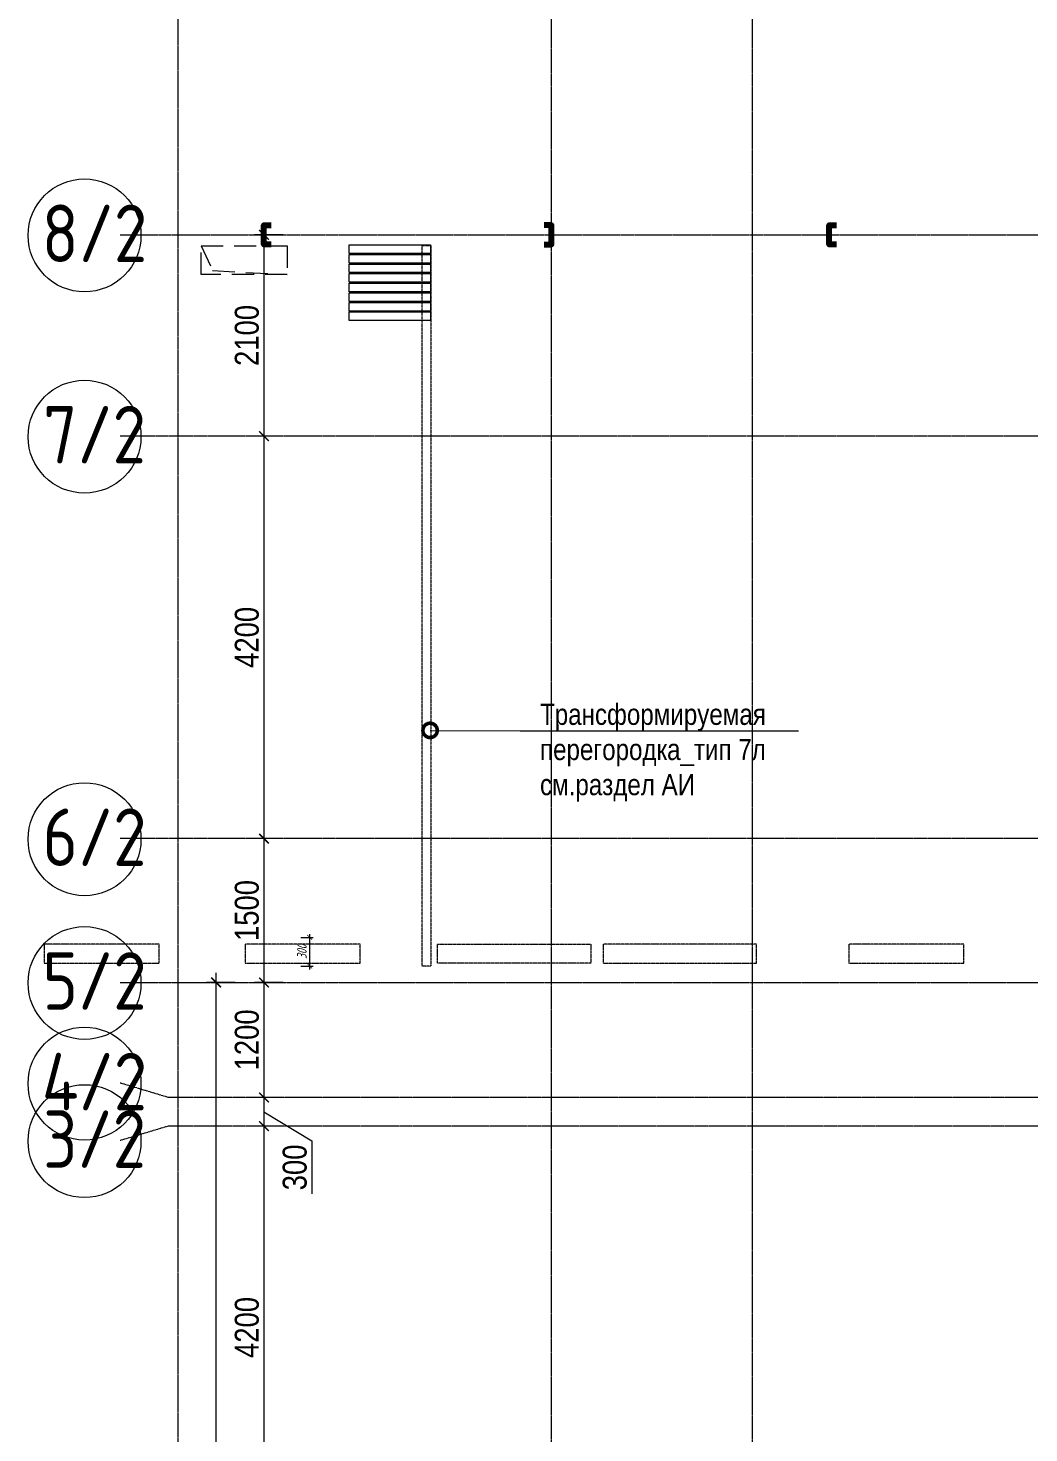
# Model space of a CAD drawing. Header units: millimetres. Extents: x -231292 to 573618, y -153144 to 564035.
# Drawn here: x -189737 to -179291, y 163995 to 178652 of the extents above; entities that cross this region are included whole.
import ezdxf
from ezdxf import colors
from ezdxf.entities.mleader import LeaderData, LeaderLine
from ezdxf.enums import TextEntityAlignment as Align
from ezdxf.math import Vec2, Vec3

# ---------------------------------------------------------------- set-up
doc = ezdxf.new("R2010")
doc.units = ezdxf.units.MM
for name, pattern in [('ADSK_Невидимые', [5, 3, -2]), ('CENTER2', [28.575, 19.05, -3.175, 3.175, -3.175]), ('HIDDEN', [9.525, 6.35, -3.175]), ('HIDDEN2', [4.7625, 3.175, -1.5875])]:
    doc.linetypes.add(name, pattern=pattern)
doc.layers.get('0').update_dxf_attribs({"color": 250})
doc.layers.get('Defpoints').update_dxf_attribs({"color": 250})
doc.layers.add('АР_Делит', color=250, linetype='Continuous', lineweight=0, plot=False)
for name, color, linetype, lineweight in [('АР_Отопительные приборы', 250, 'HIDDEN2', 0), ('КМ_Фахверки', 250, 'Continuous', 80), ('ОВ_Классы', 250, 'Continuous', 0), ('РД_Оси_100', 250, 'Continuous', 0), ('РД_Оси_размер', 250, 'Continuous', 0), ('ТХ_Оборудование', 250, 'Continuous', 9)]:
    doc.layers.add(name, color=color, linetype=linetype, lineweight=lineweight)
doc.styles.add('style1', font='ARIALN.TTF')
doc.styles.add('T_dim', font='romans.shx', dxfattribs={"width": 0.7, "oblique": 15})
doc.styles.add('ккк', font='isocpeur.ttf', dxfattribs={"width": 0.85, "oblique": 15})
doc.dimstyles.new('1-50', dxfattribs={"dimscale": 50, "dimtxt": 2, "dimasz": 1, "dimexe": 0.7, "dimexo": 0.6, "dimtad": 1, "dimdec": 0, "dimlfac": -1, "dimtxsty": 'T_dim', "dimblk1": 'ARCHTICK', "dimblk2": 'ARCHTICK', "dimsah": 1, "dimcen": 0, "dimdle": 0.7, "dimclrd": 256, "dimclre": 256, "dimadec": 0, "dimazin": 0, "dimtfac": 1, "dimtdec": 0, "dimtmove": 1, "dimatfit": 3, "dimfxl": 25, "dimlwd": -1, "dimlwe": -1, "dimarcsym": 2})
doc.dimstyles.new('Dim100_ареал', dxfattribs={"dimscale": 100, "dimtxt": 2.5, "dimasz": 1, "dimexe": 1, "dimexo": 1, "dimgap": 0.5, "dimtad": 1, "dimzin": 12, "dimdsep": 46, "dimtxsty": 'style1', "dimblk": 'ARCHTICK', "dimcen": 1, "dimdle": 1, "dimclrd": 256, "dimclre": 256, "dimaunit": 1, "dimadec": 0, "dimazin": 3, "dimtfac": 1, "dimtmove": 1, "dimatfit": 3, "dimldrblk": 'OPEN30', "dimfxl": 2, "dimfxlon": 1, "dimtolj": 1, "dimtzin": 0, "dimlwd": 9, "dimlwe": 9, "dimarcsym": 0})

# ---------------------------------------------------------------- blocks, each defined once
blk = doc.blocks.new('A-iden')
at = {"linetype": 'Continuous', "lineweight": 5}
blk.add_circle((-0.73, -4.06), 5.89, dxfattribs=at)
at = {"color": 0, "linetype": 'Continuous', "lineweight": 20, "style": 'ккк', "width": 0.85}
blk.add_attdef('ID', text='', height=6, dxfattribs=at).set_placement((0.31, -3.85), align=Align.MIDDLE_CENTER)
blk = doc.blocks.new('_ArchTick')
at = {"color": 0, "linetype": 'ByBlock', "const_width": 0.15}
blk.add_lwpolyline([(-0.5, -0.5), (0.5, 0.5)], dxfattribs=at)
blk = doc.blocks.new('*D37')
at = {"layer": 'Defpoints', "color": 0, "transparency": 16777216}
for p in [(34000, 13500), (37500, 13500), (37500, 0)]:
    blk.add_point(p, dxfattribs=at)
at = {"layer": 'РД_Оси_размер', "color": 0, "lineweight": 5, "transparency": 16777216}
for p, q in [((34200, 13500), (33900, 13500)), ((34000, -100), (34000, 13600)), ((34200, 0), (33900, 0))]:
    blk.add_line(p, q, dxfattribs=at)
at = {"layer": 'РД_Оси_размер', "color": 0, "lineweight": 5, "transparency": 16777216, "xscale": 100, "yscale": 100, "zscale": 100}
for p, rotation in [((34000, 13500), 90), ((34000, 0), 270)]:
    blk.add_blockref('_ArchTick', p, dxfattribs=dict(at, rotation=rotation))
at = {"layer": 'РД_Оси_размер', "color": 0, "transparency": 16777216, "insert": (33822, 6750), "char_height": 250, "attachment_point": 5, "rotation": 90, "style": 'style1'}
blk.add_mtext('\\A1;13500', dxfattribs=at)
blk = doc.blocks.new('_Open30')
at = {"color": 0, "linetype": 'ByBlock', "lineweight": -2}
for p, q in [((-1, 0.27), (0, 0)), ((0, 0), (-1, -0.27)), ((0, 0), (-1, 0))]:
    blk.add_line(p, q, dxfattribs=at)
blk = doc.blocks.new('*D392')
at = {"layer": 'Defpoints', "color": 0, "transparency": 16777216}
for p in [(36000, 21300), (34500, 19200), (36000, 19200)]:
    blk.add_point(p, dxfattribs=at)
at = {"layer": 'РД_Оси_размер', "lineweight": 9, "transparency": 16777216}
for p, q in [((34500, 21400), (34500, 19100)), ((34700, 21300), (34400, 21300)), ((34700, 19200), (34400, 19200))]:
    blk.add_line(p, q, dxfattribs=at)
at = {"layer": 'РД_Оси_размер', "lineweight": 9, "transparency": 16777216, "xscale": 100, "yscale": 100, "zscale": 100}
for p, rotation in [((34500, 21300), 90), ((34500, 19200), 270)]:
    blk.add_blockref('_ArchTick', p, dxfattribs=dict(at, rotation=rotation))
at = {"layer": 'РД_Оси_размер', "color": 0, "transparency": 16777216, "insert": (34322, 20250), "char_height": 250, "attachment_point": 5, "rotation": 90, "style": 'style1'}
blk.add_mtext('\\A1;2100', dxfattribs=at)
blk = doc.blocks.new('*D38')
at = {"layer": 'Defpoints', "color": 0, "transparency": 16777216}
for p in [(36000, 19200), (34500, 15000), (36000, 15000)]:
    blk.add_point(p, dxfattribs=at)
at = {"layer": 'РД_Оси_размер', "color": 0, "lineweight": 5, "transparency": 16777216}
for p, q in [((34500, 19300), (34500, 14900)), ((34700, 19200), (34400, 19200)), ((34700, 15000), (34400, 15000))]:
    blk.add_line(p, q, dxfattribs=at)
at = {"layer": 'РД_Оси_размер', "color": 0, "lineweight": 5, "transparency": 16777216, "xscale": 100, "yscale": 100, "zscale": 100}
for p, rotation in [((34500, 19200), 90), ((34500, 15000), 270)]:
    blk.add_blockref('_ArchTick', p, dxfattribs=dict(at, rotation=rotation))
at = {"layer": 'РД_Оси_размер', "color": 0, "transparency": 16777216, "insert": (34322, 17100), "char_height": 250, "attachment_point": 5, "rotation": 90, "style": 'style1'}
blk.add_mtext('\\A1;4200', dxfattribs=at)
blk = doc.blocks.new('*D393')
at = {"layer": 'Defpoints', "color": 0, "transparency": 16777216}
for p in [(36000, 15000), (34500, 13500), (36000, 13500)]:
    blk.add_point(p, dxfattribs=at)
at = {"layer": 'РД_Оси_размер', "lineweight": 9, "transparency": 16777216}
for p, q in [((34500, 15100), (34500, 13400)), ((34700, 15000), (34400, 15000)), ((34700, 13500), (34400, 13500))]:
    blk.add_line(p, q, dxfattribs=at)
at = {"layer": 'РД_Оси_размер', "lineweight": 9, "transparency": 16777216, "xscale": 100, "yscale": 100, "zscale": 100}
for p, rotation in [((34500, 15000), 90), ((34500, 13500), 270)]:
    blk.add_blockref('_ArchTick', p, dxfattribs=dict(at, rotation=rotation))
at = {"layer": 'РД_Оси_размер', "color": 0, "transparency": 16777216, "insert": (34322, 14250), "char_height": 250, "attachment_point": 5, "rotation": 90, "style": 'style1'}
blk.add_mtext('\\A1;1500', dxfattribs=at)
blk = doc.blocks.new('*D394')
at = {"layer": 'Defpoints', "color": 0, "transparency": 16777216}
for p in [(36000, 13500), (34500, 12300), (36000, 12300)]:
    blk.add_point(p, dxfattribs=at)
at = {"layer": 'РД_Оси_размер', "lineweight": 9, "transparency": 16777216}
for p, q in [((34700, 13500), (34400, 13500)), ((34500, 13600), (34500, 12200)), ((34700, 12300), (34400, 12300))]:
    blk.add_line(p, q, dxfattribs=at)
at = {"layer": 'РД_Оси_размер', "lineweight": 9, "transparency": 16777216, "xscale": 100, "yscale": 100, "zscale": 100}
for p, rotation in [((34500, 13500), 90), ((34500, 12300), 270)]:
    blk.add_blockref('_ArchTick', p, dxfattribs=dict(at, rotation=rotation))
at = {"layer": 'РД_Оси_размер', "color": 0, "transparency": 16777216, "insert": (34322, 12900), "char_height": 250, "attachment_point": 5, "rotation": 90, "style": 'style1'}
blk.add_mtext('\\A1;1200', dxfattribs=at)
blk = doc.blocks.new('*D395')
at = {"layer": 'Defpoints', "color": 0, "transparency": 16777216}
for p in [(36000, 12300), (34500, 12000), (36000, 12000)]:
    blk.add_point(p, dxfattribs=at)
at = {"layer": 'РД_Оси_размер', "lineweight": 9, "transparency": 16777216}
for p, q in [((34500, 12400), (34500, 11900)), ((34700, 12300), (34400, 12300)), ((34500, 12150), (35000, 11846)), ((34700, 12000), (34400, 12000)), ((35000, 11846), (35000, 11294))]:
    blk.add_line(p, q, dxfattribs=at)
at = {"layer": 'РД_Оси_размер', "lineweight": 9, "transparency": 16777216, "xscale": 100, "yscale": 100, "zscale": 100}
for p, rotation in [((34500, 12300), 90), ((34500, 12000), 270)]:
    blk.add_blockref('_ArchTick', p, dxfattribs=dict(at, rotation=rotation))
at = {"layer": 'РД_Оси_размер', "color": 0, "transparency": 16777216, "insert": (34822, 11570), "char_height": 250, "attachment_point": 5, "rotation": 90, "style": 'style1'}
blk.add_mtext('\\A1;300', dxfattribs=at)
blk = doc.blocks.new('*D396')
at = {"layer": 'Defpoints', "color": 0, "transparency": 16777216}
for p in [(36000, 12000), (34500, 7800), (36000, 7800)]:
    blk.add_point(p, dxfattribs=at)
at = {"layer": 'РД_Оси_размер', "lineweight": 9, "transparency": 16777216}
for p, q in [((34500, 12100), (34500, 7700)), ((34700, 12000), (34400, 12000)), ((34700, 7800), (34400, 7800))]:
    blk.add_line(p, q, dxfattribs=at)
at = {"layer": 'РД_Оси_размер', "lineweight": 9, "transparency": 16777216, "xscale": 100, "yscale": 100, "zscale": 100}
for p, rotation in [((34500, 12000), 90), ((34500, 7800), 270)]:
    blk.add_blockref('_ArchTick', p, dxfattribs=dict(at, rotation=rotation))
at = {"layer": 'РД_Оси_размер', "color": 0, "transparency": 16777216, "insert": (34322, 9900), "char_height": 250, "attachment_point": 5, "rotation": 90, "style": 'style1'}
blk.add_mtext('\\A1;4200', dxfattribs=at)
blk = doc.blocks.new('otv пунктир')
at = {"linetype": 'HIDDEN', "ltscale": 0.07}
blk.add_lwpolyline([(0, 0), (0, 1), (1, 1), (1, 0)], close=True, dxfattribs=at)
blk.add_lwpolyline([(0, 1), (0.135, 0.137), (1, 0)], dxfattribs=at)
blk = doc.blocks.new('Ф_пеноблок 200')
at = {"layer": 'КМ_Фахверки'}
blk.add_lwpolyline([(0, -75), (0, 0), (200, 0), (200, -75)], dxfattribs=at)
blk = doc.blocks.new('*D879')
at = {"layer": 'Defpoints', "color": 0, "transparency": 16777216}
for p in [(-186920, 169165), (-186798, 169165), (-186920, 168865)]:
    blk.add_point(p, dxfattribs=at)
at = {"layer": 'АР_Делит', "color": 0, "transparency": 16777216}
for p, q in [((-186890, 169165), (-186763, 169165)), ((-186798, 168830), (-186798, 169200)), ((-186890, 168865), (-186763, 168865))]:
    blk.add_line(p, q, dxfattribs=at)
at = {"layer": 'АР_Делит', "color": 0, "transparency": 16777216, "xscale": 50, "yscale": 50, "zscale": 50}
for p, rotation in [((-186798, 169165), 90), ((-186798, 168865), 270)]:
    blk.add_blockref('_ArchTick', p, dxfattribs=dict(at, rotation=rotation))
at = {"layer": 'АР_Делит', "color": 0, "transparency": 16777216, "insert": (-186879, 169015), "char_height": 100, "attachment_point": 5, "rotation": 90, "style": 'T_dim'}
blk.add_mtext('300', dxfattribs=at)
blk = doc.blocks.new('_DotSmall')
at = {"color": 0, "linetype": 'ByBlock', "const_width": 0.5}
blk.add_lwpolyline([(-0.0625, 0, 1), (0.0625, 0, 1)], format="xyb", close=True, dxfattribs=at)
blk = doc.blocks.new('Bottom_R_1200')
at = {"layer": 'АР_Отопительные приборы'}
blk.add_lwpolyline([(-600, -100), (600, -100), (600, 100), (-600, 100)], close=True, dxfattribs=at)
blk = doc.blocks.new('Bottom_R_1600')
at = {"layer": 'АР_Отопительные приборы'}
blk.add_lwpolyline([(-800, -100), (800, -100), (800, 100), (-800, 100)], close=True, dxfattribs=at)
blk = doc.blocks.new('Bottom_L_1600')
at = {"layer": 'АР_Отопительные приборы'}
blk.add_lwpolyline([(800, -100), (-800, -100), (-800, 100), (800, 100)], close=True, dxfattribs=at)
blk = doc.blocks.new('СОШ_2200_АР_ОСИ_М100_28.05.24')
at = {"layer": 'РД_Оси_100', "linetype": 'CENTER2'}
for p, q in [((37500, -6155), (37500, 139938.679)), ((71363.995, 19200), (33000, 19200)), ((71363.995, 15000), (33000, 15000)), ((33000, 13500), (85055, 13500))]:
    blk.add_line(p, q, dxfattribs=at)
at = {"layer": 'РД_Оси_100', "color": 1, "linetype": 'CENTER2'}
blk.add_line((39600, -6155), (39600, 139938.679), dxfattribs=at)
blk.add_lwpolyline([(33600, 139938.679), (33600, -6155)], dxfattribs=at)
at = {"layer": 'РД_Оси_100', "linetype": 'CENTER2'}
for points in [[(33000, 21300), (71363.995, 21300)], [(85055, 12300), (33500, 12300), (33000, 12450)], [(85055, 12000), (33500, 12000), (33000, 11850)]]:
    blk.add_lwpolyline(points, dxfattribs=at)
at = {"layer": 'РД_Оси_100', "color": 0, "xscale": 100, "yscale": 100, "zscale": 100}
for p, values in [((32700, 21700), {'ID': '8/2'}), ((32700, 19600), {'ID': '7/2'}), ((32700, 15400), {'ID': '6/2'}), ((32700, 13900), {'ID': '5/2'}), ((32700, 12850), {'ID': '4/2'}), ((32700, 12250), {'ID': '3/2'})]:
    blk.add_blockref('A-iden', p, dxfattribs=at).add_auto_attribs(values)
at = {"layer": 'РД_Оси_размер'}
for base, p1, p2, picture, middle in [((34500, 19200), (36000, 21300), (36000, 19200), '*D392', (34322.357, 20250)), ((34500, 15000), (36000, 19200), (36000, 15000), '*D38', (34322.357, 17100)), ((34500, 13500), (36000, 15000), (36000, 13500), '*D393', (34322.357, 14250)), ((34000, 13500), (37500, 0), (37500.05, 13500), '*D37', (33822.357, 6750)), ((34500, 12300), (36000, 13500), (36000, 12300), '*D394', (34322.357, 12900)), ((34500, 7800), (36000, 12000), (36000, 7800), '*D396', (34322.357, 9900))]:
    dim = blk.add_linear_dim(base=base, p1=p1, p2=p2, angle=90, dimstyle='Dim100_ареал', dxfattribs=at)
    dim.commit()
    dim.dimension.update_dxf_attribs({"geometry": picture, "text_midpoint": middle})
dim = blk.add_linear_dim(base=(34500, 12000), p1=(36000, 12300), p2=(36000, 12000), angle=90, dimstyle='Dim100_ареал', dxfattribs=at)
dim.commit()
dim.dimension.update_dxf_attribs({"geometry": '*D395', "text_midpoint": (35000, 11795.682), "dimtype": 160})

msp = doc.modelspace()

# ---------------------------------------------------------------- linework, layer by layer
at = {"layer": 'ТХ_Оборудование'}
for points in [[(-185537.456, 176300.342), (-186387.456, 176300.342), (-186387.456, 176390.342), (-185537.456, 176390.342)], [(-185537.456, 176200.342), (-186387.456, 176200.342), (-186387.456, 176290.342), (-185537.456, 176290.342)], [(-185537.456, 176100.342), (-186387.456, 176100.342), (-186387.456, 176190.342), (-185537.456, 176190.342)], [(-185537.456, 176000.342), (-186387.456, 176000.342), (-186387.456, 176090.342), (-185537.456, 176090.342)], [(-185537.456, 175900.342), (-186387.456, 175900.342), (-186387.456, 175990.342), (-185537.456, 175990.342)], [(-185537.456, 175800.342), (-186387.456, 175800.342), (-186387.456, 175890.342), (-185537.456, 175890.342)], [(-185537.456, 175700.342), (-186387.456, 175700.342), (-186387.456, 175790.342), (-185537.456, 175790.342)], [(-185537.456, 175600.342), (-186387.456, 175600.342), (-186387.456, 175690.342), (-185537.456, 175690.342)]]:
    msp.add_lwpolyline(points, close=True, dxfattribs=at)
at = {"layer": 'ТХ_Оборудование', "linetype": 'ADSK_Невидимые'}
msp.add_lwpolyline([(-185622.456, 168865.168), (-185622.456, 176385.342), (-185532.456, 176385.342), (-185532.456, 168865.168)], close=True, dxfattribs=at)

# ---------------------------------------------------------------- block references
at = {"layer": 'АР_Отопительные приборы'}
for name, p in [('Bottom_R_1200', (-188969.956, 168995.168)), ('Bottom_R_1200', (-186869.956, 168995.168)), ('Bottom_L_1600', (-184662.57, 168995.168)), ('Bottom_R_1600', (-182934.205, 168995.168)), ('Bottom_R_1200', (-180569.956, 168995.168))]:
    msp.add_blockref(name, p, dxfattribs=at)
at = {"layer": 'КМ_Фахверки', "rotation": 90.00000000000001}
for p in [(-187274.956, 176395.168), (-181374.956, 176395.168)]:
    msp.add_blockref('Ф_пеноблок 200', p, dxfattribs=at)
at = {"layer": 'КМ_Фахверки', "xscale": -1, "rotation": 270}
msp.add_blockref('Ф_пеноблок 200', (-184274.956, 176395.168), dxfattribs=at)
at = {"layer": 'ОВ_Классы', "xscale": 900, "yscale": 300}
msp.add_blockref('otv пунктир', (-187932.456, 176080.168), dxfattribs=at)
at = {"layer": 'РД_Оси_100'}
msp.add_blockref('СОШ_2200_АР_ОСИ_М100_28.05.24', (-221774.956, 155195.168), dxfattribs=at)

# ---------------------------------------------------------------- dimensions: what is measured, and where the dimension line sits
at = {"layer": 'АР_Делит', "color": 0}
dim = msp.add_linear_dim(base=(-186797.956, 169165.168), p1=(-186919.956, 168865.168), p2=(-186919.956, 169165.168), angle=90, dimstyle='1-50', override={"dimclrd": 0, "dimclre": 0}, dxfattribs=at)
dim.commit()
dim.dimension.update_dxf_attribs({"geometry": '*D879', "text_midpoint": (-186879.206, 169015.168)})

# ---------------------------------------------------------------- leaders
at = {"layer": 'ТХ_Оборудование'}
ml = msp.add_multileader_mtext('Standard', dxfattribs=at)
ml.set_content('\\pxsm1;Трансформируемая перегородка_тип 7л см.раздел АИ ', color=256, style='style1')
ml.set_leader_properties(color=256, linetype='ByLayer', lineweight=9)
ml.set_arrow_properties(name='DOTSMALL')
ml.build(insert=Vec2(0, 0))
ml.multileader.update_dxf_attribs({"text_left_attachment_type": 6, "text_right_attachment_type": 6, "text_bottom_attachment_type": 10, "dogleg_length": 25, "arrow_head_size": 300})
ctx = ml.context
ctx.base_point, ctx.char_height, ctx.arrow_head_size, ctx.landing_gap_size, ctx.plane_origin = Vec3(-184444.04, 171321.043), 220, 300, 50, Vec3(-193535.379, 174783.747)
ctx.left_attachment, ctx.right_attachment, ctx.top_attachment = 6, 6, 10
notes = []
notes.append((ctx, [(0, (1, 1, 0), (-184602.051, 171321.043), (1, 0), 158.01, [(1, [(-185541.151, 171324.683)], 0, [])])]))
ctx.mtext.insert, ctx.mtext.width, ctx.mtext.defined_height, ctx.mtext.line_spacing_factor, ctx.mtext.flow_direction = Vec3(-184394.04, 171602.121), 2672.40951, 2067.07, 0.3, 5
for ctx, leaders in notes:
    for number, flags, end, landing, length, lines in leaders:
        leader = LeaderData()
        leader.index, (leader.has_last_leader_line, leader.has_dogleg_vector, leader.attachment_direction) = number, flags
        leader.last_leader_point, leader.dogleg_vector, leader.dogleg_length = Vec3(end), Vec3(landing), length
        for number, points, colour, breaks in lines:
            line = LeaderLine()
            line.index, line.vertices, line.color, line.breaks = number, Vec3.list(points), colors.encode_raw_color(colour), breaks
            leader.lines.append(line)
        ctx.leaders.append(leader)

doc.saveas('drawing.dxf')
